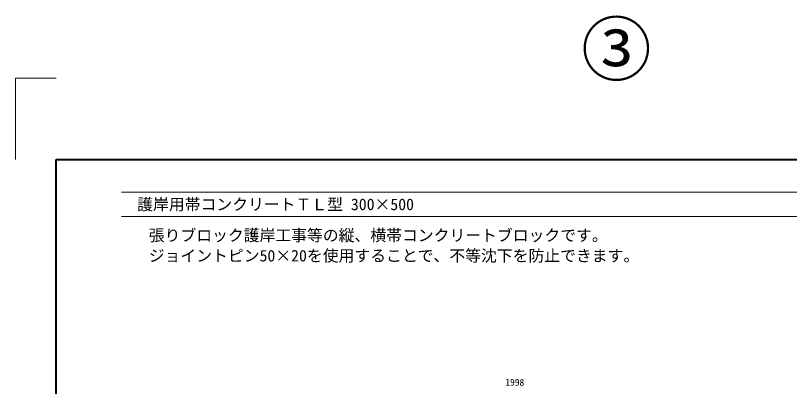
# Model space of a CAD drawing. Units: millimetres at full size, sheet at 1:15; details may follow other scales. Extents: x 175105 to 189665, y 872472 to 879507.
# Drawn here: x 180158 to 183007, y 874486 to 875852 of the extents above; entities that cross this region are included whole.
import ezdxf
from ezdxf.enums import TextEntityAlignment as Align

# ---------------------------------------------------------------- set-up
doc = ezdxf.new("R2010")
doc.units = ezdxf.units.MM
doc.header["$LTSCALE"] = 15
for name, color, linetype, lineweight in [('0_2', 7, 'Continuous', 13), ('Defpoints_3', 7, 'Continuous', 13), ('図枠', 7, 'Continuous', 5), ('寸法線', 7, 'Continuous', 13)]:
    doc.layers.add(name, color=color, linetype=linetype, lineweight=lineweight)
doc.styles.add('ＭＳ ゴシック', font='')
doc.styles.get('ＭＳ ゴシック').set_extended_font_data('MS Gothic')

msp = doc.modelspace()

# ---------------------------------------------------------------- linework, layer by layer
at = {"layer": 'Defpoints_3'}
for p, q in [((180157.5, 875621.61), (180307.5, 875621.61)), ((180157.5, 875321.61), (180157.5, 875621.61))]:
    msp.add_line(p, q, dxfattribs=at)
at = {"layer": '図枠', "lineweight": 40}
for p, q in [((180307.5, 872621.61), (180307.5, 875321.61)), ((180307.5, 875321.61), (184462.5, 875321.61))]:
    msp.add_line(p, q, dxfattribs=at)
at = {"layer": '図枠', "lineweight": 13}
for p, q in [((180547.5, 875201.61), (183919.75, 875201.61)), ((180547.5, 875111.61), (183919.75, 875111.61))]:
    msp.add_line(p, q, dxfattribs=at)

# ---------------------------------------------------------------- texts
at = {"layer": '0_2', "color": 1, "style": 'ＭＳ ゴシック'}
msp.add_text('③', height=189.9, dxfattribs=at).set_placement((182369.82, 875575.67), align=Align.BOTTOM_CENTER)
at = {"layer": '0_2', "style": 'ＭＳ ゴシック'}
for s, p in [('張りブロック護岸工事等の縦、横帯コンクリートブロックです。', (180648.21, 875064.11)), ('ジョイントピン50×20を使用することで、不等沈下を防止できます。', (180648.21, 874989.11))]:
    msp.add_text(s, height=42.72, dxfattribs=at).set_placement(p, align=Align.TOP_LEFT)
at = {"layer": '図枠', "style": 'ＭＳ ゴシック'}
msp.add_text('\u3000護岸用帯コンクリートＴＬ型 300×500', height=42.72, dxfattribs=at).set_placement((180547.5, 875156.61), align=Align.MIDDLE_LEFT)
at = {"layer": '寸法線', "style": 'ＭＳ ゴシック'}
msp.add_text('1998', height=25.63, dxfattribs=at).set_placement((181995.86, 874501.85), align=Align.MIDDLE_CENTER)

doc.saveas('drawing.dxf')
